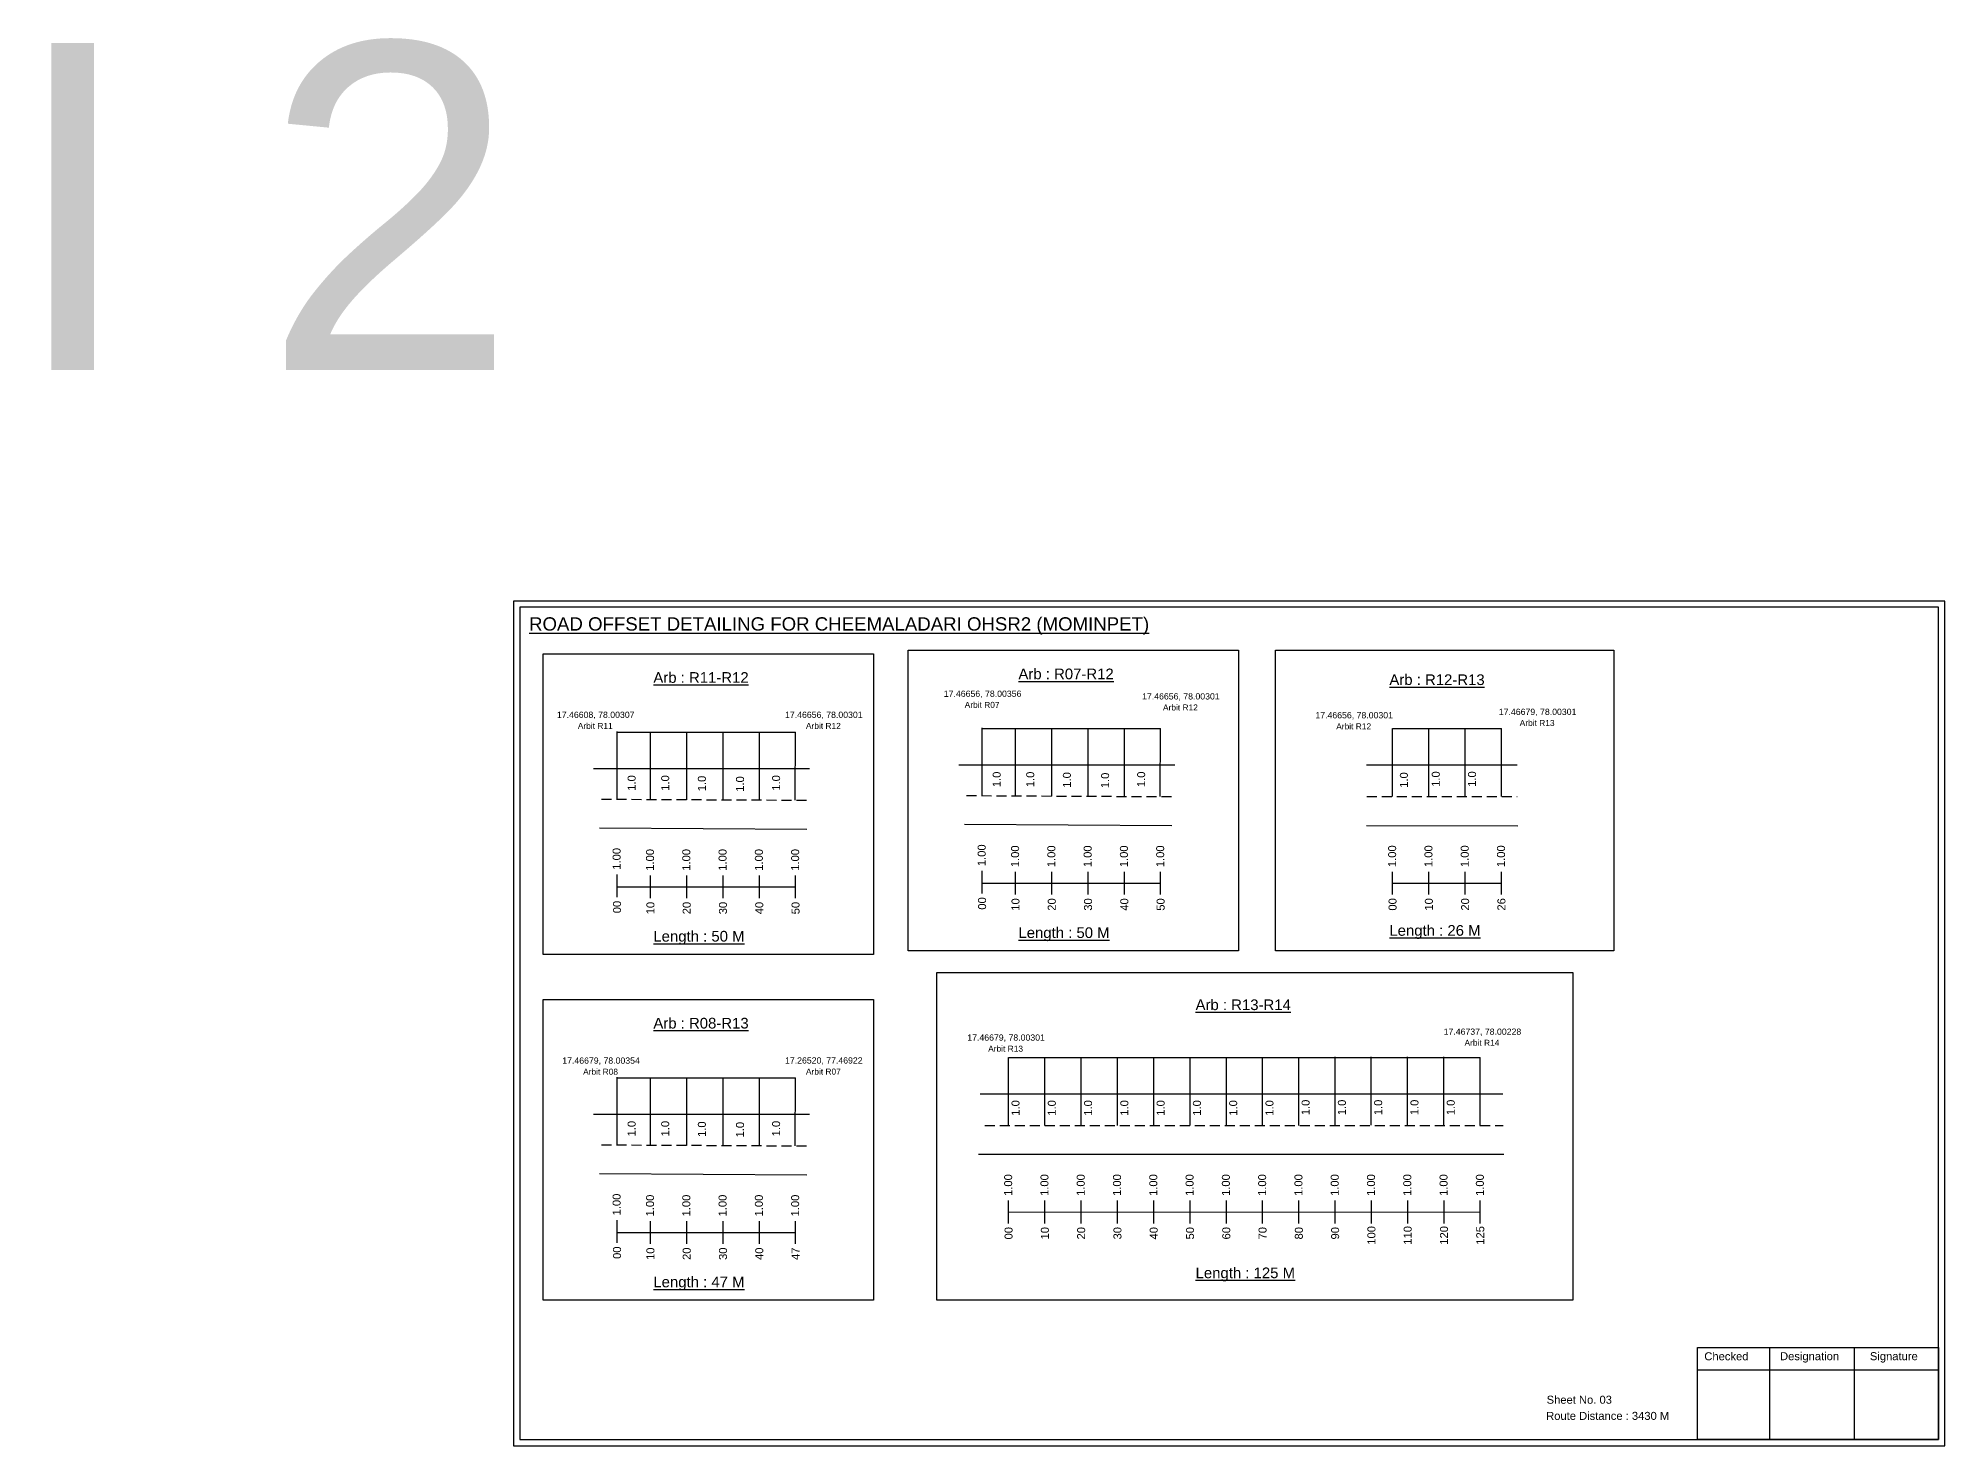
# Model space of a CAD drawing. Header units: inches. Extents: x 183 to 7161, y 301 to 1786.
# Drawn here: x 4437 to 5152, y 369 to 896 of the extents above; entities that cross this region are included whole.
import ezdxf

# ---------------------------------------------------------------- set-up
doc = ezdxf.new("R2010")
doc.units = ezdxf.units.IN
doc.header["$MEASUREMENT"] = 0
doc.linetypes.add('DASHED2', pattern=[0.375, 0.25, -0.125])
for name, color, linetype in [('PDF_Geometry', 7, 'Continuous'), ('PDF_Text', 5, 'Continuous'), ('pipe', 5, 'Continuous')]:
    doc.layers.add(name, color=color, linetype=linetype)
doc.styles.add('PDF Arial', font='arial.ttf')
doc.styles.get("Standard").update_dxf_attribs({"font": 'arial.ttf'})

msp = doc.modelspace()

# ---------------------------------------------------------------- linework, layer by layer
for p, q in [((4654.25, 610.96), (4654.25, 636.49)), ((4666.78, 610.91), (4666.78, 636.19)), ((4680.38, 610.85), (4680.38, 636.19)), ((4693.98, 610.92), (4693.98, 636.19)), ((4707.58, 610.66), (4707.58, 636.19)), ((4720.95, 610.69), (4721.18, 636.19)), ((4791.09, 612.3), (4791.09, 637.83)), ((4803.61, 612.25), (4803.61, 637.53)), ((4817.21, 612.19), (4817.21, 637.53)), ((4830.81, 612.26), (4830.81, 637.53)), ((4844.41, 612), (4844.41, 637.53)), ((4857.79, 612.03), (4858.01, 637.53)), ((4944.96, 612.04), (4944.96, 637.57)), ((4958.56, 612.04), (4958.56, 637.57)), ((4972.16, 612.04), (4972.16, 637.57)), ((4985.76, 612.04), (4985.76, 637.57)), ((4726.42, 622.52), (4645.47, 622.52)), ((4863.26, 623.86), (4782.31, 623.86)), ((4935.12, 623.92), (4991.61, 623.92)), ((4784.52, 601.66), (4862.25, 601.22)), ((4935.12, 601.24), (4991.83, 601.11)), ((4647.68, 600.32), (4725.41, 599.88)), ((4801.03, 488.74), (4801.03, 514.28)), ((4814.63, 488.74), (4814.63, 514.28)), ((4828.23, 488.74), (4828.23, 514.28)), ((4841.83, 488.74), (4841.83, 514.28)), ((4855.43, 488.74), (4855.43, 514.28)), ((4869.03, 488.74), (4869.03, 514.28)), ((4882.63, 488.74), (4882.63, 514.28)), ((4896.23, 488.74), (4896.23, 514.28)), ((4909.83, 488.74), (4909.83, 514.28)), ((4923.37, 488.92), (4923.37, 514.46)), ((4936.97, 488.92), (4936.97, 514.46)), ((4950.57, 488.92), (4950.57, 514.46)), ((4964.17, 488.92), (4964.17, 514.46)), ((4977.83, 488.74), (4977.83, 514.28)), ((4654.25, 481.37), (4654.25, 506.9)), ((4666.78, 481.32), (4666.78, 506.6)), ((4680.38, 481.26), (4680.38, 506.6)), ((4693.98, 481.32), (4693.98, 506.6)), ((4707.58, 481.07), (4707.58, 506.6)), ((4720.95, 481.1), (4721.18, 506.6)), ((4790.33, 500.63), (4986.21, 500.63)), ((4726.42, 492.93), (4645.47, 492.93)), ((4789.79, 477.94), (4986.62, 477.98)), ((4647.68, 470.73), (4725.41, 470.29))]:
    msp.add_line(p, q)
at = {"color": 5}
for p, q in [((4654.25, 636.19), (4721.18, 636.19)), ((4791.09, 637.53), (4858.01, 637.53)), ((4944.96, 637.57), (4985.76, 637.57)), ((4801.03, 514.28), (4977.83, 514.28)), ((4654.25, 506.6), (4721.18, 506.6))]:
    msp.add_line(p, q, dxfattribs=at)
at = {"linetype": 'DASHED2', "ltscale": 15}
for p, q in [((4648.4, 611.1), (4726.68, 610.69)), ((4785.23, 612.44), (4863.52, 612.03)), ((4935.27, 612.04), (4991.61, 612.04)), ((4792.08, 488.74), (4986.36, 488.74)), ((4648.4, 481.51), (4726.68, 481.1))]:
    msp.add_line(p, q, dxfattribs=at)
at = {"color": 217, "true_color": 0x93278f}
for p, q in [((4654.25, 574.35), (4654.25, 582.9)), ((4666.78, 573.96), (4666.78, 582.52)), ((4680.38, 573.96), (4680.38, 582.52)), ((4693.98, 573.96), (4693.98, 582.52)), ((4707.58, 573.96), (4707.58, 582.52)), ((4721.18, 573.96), (4721.18, 582.52)), ((4791.09, 575.69), (4791.09, 584.24)), ((4791.09, 579.57), (4858.01, 579.58)), ((4803.61, 575.3), (4803.61, 583.86)), ((4817.21, 575.3), (4817.21, 583.86)), ((4830.81, 575.3), (4830.81, 583.86)), ((4844.41, 575.3), (4844.41, 583.86)), ((4858.01, 575.3), (4858.01, 583.86)), ((4944.96, 575.34), (4944.96, 583.9)), ((4944.96, 579.61), (4985.76, 579.62)), ((4958.56, 575.34), (4958.56, 583.9)), ((4972.16, 575.34), (4972.16, 583.9)), ((4985.76, 575.34), (4985.76, 583.9)), ((4654.25, 578.23), (4721.18, 578.24)), ((4801.03, 452.04), (4801.03, 460.6)), ((4814.63, 452.04), (4814.63, 460.6)), ((4828.23, 452.04), (4828.23, 460.6)), ((4841.83, 452.04), (4841.83, 460.6)), ((4855.43, 452.04), (4855.43, 460.6)), ((4869.03, 452.04), (4869.03, 460.6)), ((4882.63, 452.04), (4882.63, 460.6)), ((4896.23, 452.04), (4896.23, 460.6)), ((4909.83, 452.04), (4909.83, 460.6)), ((4923.43, 452.04), (4923.43, 460.6)), ((4937.03, 452.04), (4937.03, 460.6)), ((4950.63, 452.04), (4950.63, 460.6)), ((4964.23, 452.04), (4964.23, 460.6)), ((4977.83, 452.04), (4977.83, 460.6)), ((4654.25, 444.76), (4654.25, 453.31)), ((4666.78, 444.37), (4666.78, 452.93)), ((4680.38, 444.37), (4680.38, 452.93)), ((4693.98, 444.37), (4693.98, 452.93)), ((4707.58, 444.37), (4707.58, 452.93)), ((4721.18, 444.37), (4721.18, 452.93)), ((4801.03, 456.31), (4977.83, 456.37)), ((4654.25, 448.64), (4721.18, 448.65))]:
    msp.add_line(p, q, dxfattribs=at)
for points in [[(4626.55, 665.55), (4750.35, 665.55), (4750.35, 552.87), (4626.55, 552.87)], [(4763.39, 666.89), (4887.19, 666.89), (4887.19, 554.21), (4763.39, 554.21)], [(4901.1, 666.89), (5027.85, 666.89), (5027.85, 554.21), (4901.1, 554.21)], [(4626.55, 535.96), (4750.35, 535.96), (4750.35, 423.28), (4626.55, 423.28)]]:
    msp.add_lwpolyline(points, close=True)
at = {"layer": 'PDF_Geometry'}
for points in [[(4615.48, 685.35), (4615.48, 368.64), (5151.95, 368.64), (5151.95, 685.35)], [(4617.8, 683.03), (4617.8, 371.06), (5149.53, 371.06), (5149.53, 683.03)]]:
    msp.add_lwpolyline(points, close=True, dxfattribs=at)
at = {"layer": 'PDF_Geometry', "color": 242, "true_color": 0xcc1f26}
msp.add_lwpolyline([(5149.53, 370.97), (5059.19, 370.97), (5059.19, 405.58), (5149.53, 405.58)], close=True, dxfattribs=at)
for points in [[(5086.17, 405.58), (5086.17, 370.97)], [(5117.9, 405.58), (5117.9, 370.97)], [(5059.19, 397.21), (5149.53, 397.21)]]:
    msp.add_lwpolyline(points, dxfattribs=at)
at = {"layer": 'pipe', "color": 0}
msp.add_lwpolyline([(4774.13, 546.14), (5012.45, 546.14), (5012.45, 423.28), (4774.13, 423.28)], close=True, dxfattribs=at)

# ---------------------------------------------------------------- texts
for s, height, p in [('CHEEMALADARI 2', 122.5352, (3123.45, 772.03)), ('Sheet No. 03', 3, (5002.69, 384.44)), ('Route Distance : 3430 M', 3, (5002.5, 378.39))]:
    msp.add_text(s, height=height).set_placement(p)
at = {"color": 242, "true_color": 0xcd2027}
for s, height, p in [('%%UROAD OFFSET DETAILING FOR CHEEMALADARI OHSR2 (MOMINPET)', 5, (4621.26, 674.28)), ('%%UArb : R11-R12', 4, (4667.86, 654.7)), ('%%UArb : R07-R12', 4, (4804.7, 656.04)), ('%%UArb : R12-R13', 4, (4943.74, 653.88)), ('%%ULength : 50 M', 4, (4667.86, 557.7)), ('%%ULength : 50 M', 4, (4804.7, 559.04)), ('%%ULength : 26 M', 4, (4943.74, 559.88)), ('%%UArb : R13-R14', 4, (4871.1, 532.01)), ('%%UArb : R08-R13', 4, (4667.86, 525.11)), ('%%ULength : 47 M', 4, (4667.86, 428.11)), ('%%ULength : 125 M', 4, (4871.1, 431.51))]:
    msp.add_text(s, height=height, dxfattribs=at).set_placement(p)
at = {"color": 5}
for s, height, p in [('17.46656, 78.00356', 2.34, (4776.73, 649.45)), ('17.46656, 78.00301', 2.34, (4851.05, 648.46)), ('17.46608, 78.00307', 2.34, (4631.71, 641.56)), ('17.46656, 78.00301', 2.34, (4717.21, 641.56)), ('Arbit R07', 2.246, (4784.55, 645.32)), ('Arbit R12', 2.246, (4858.87, 644.34)), ('17.46656, 78.00301', 2.34, (4916, 641.38)), ('17.46679, 78.00301', 2.34, (4984.76, 642.66)), ('Arbit R11', 2.246, (4639.54, 637.43)), ('Arbit R12', 2.246, (4725.04, 637.43)), ('Arbit R12', 2.246, (4923.82, 637.25)), ('Arbit R13', 2.246, (4992.58, 638.53)), ('17.46679, 78.00301', 2.34, (4785.53, 520.54)), ('17.46737, 78.00228', 2.34, (4964.08, 522.75)), ('Arbit R13', 2.246, (4793.35, 516.42)), ('Arbit R14', 2.246, (4971.9, 518.63)), ('17.46679, 78.00354', 2.34, (4633.71, 511.91)), ('Arbit R08', 2.246, (4641.53, 507.78)), ('17.26520, 77.46922', 2.34, (4717.21, 511.97)), ('Arbit R07', 2.246, (4725.04, 507.84))]:
    msp.add_text(s, height=height, dxfattribs=at).set_placement(p)
for p in [(4661.21, 614.24), (4673.79, 614.24), (4687.53, 614.05), (4701.84, 613.86), (4715.36, 614.27), (4798.05, 615.58), (4810.63, 615.58), (4824.36, 615.39), (4838.68, 615.2), (4852.2, 615.61), (4950.67, 615.35), (4962.62, 615.71), (4976.22, 615.71), (4805.1, 492.42), (4818.7, 492.42), (4832.3, 492.42), (4845.9, 492.42), (4859.5, 492.42), (4873.1, 492.42), (4886.7, 492.42), (4900.3, 492.42), (4913.84, 492.6), (4927.44, 492.6), (4941.04, 492.6), (4954.64, 492.6), (4968.24, 492.6), (4661.21, 484.65), (4673.79, 484.65), (4687.53, 484.46), (4701.84, 484.27), (4715.36, 484.68)]:
    msp.add_text('1.0', height=3, rotation=90).set_placement(p)
at = {"color": 217, "true_color": 0x93278f}
for s, p in [('1.00', (4792.42, 585.98)), ('1.00', (4804.94, 585.59)), ('1.00', (4818.54, 585.59)), ('1.00', (4832.14, 585.59)), ('1.00', (4845.74, 585.59)), ('1.00', (4859.34, 585.59)), ('1.00', (4946.28, 585.63)), ('1.00', (4959.88, 585.63)), ('1.00', (4973.48, 585.63)), ('1.00', (4987.08, 585.63)), ('1.00', (4655.58, 584.64)), ('1.00', (4668.1, 584.25)), ('1.00', (4681.7, 584.25)), ('1.00', (4695.3, 584.25)), ('1.00', (4708.9, 584.25)), ('1.00', (4722.5, 584.25)), ('00', (4655.73, 568.32)), ('10', (4668.25, 567.93)), ('20', (4681.85, 567.93)), ('30', (4695.45, 567.93)), ('40', (4709.05, 567.93)), ('50', (4722.65, 567.93)), ('00', (4792.57, 569.66)), ('10', (4805.09, 569.27)), ('20', (4818.69, 569.27)), ('30', (4832.29, 569.27)), ('40', (4845.89, 569.27)), ('50', (4859.49, 569.27)), ('00', (4946.43, 569.31)), ('10', (4960.03, 569.31)), ('20', (4973.63, 569.31)), ('26', (4987.23, 569.31)), ('1.00', (4802.35, 462.34)), ('1.00', (4815.95, 462.34)), ('1.00', (4829.55, 462.34)), ('1.00', (4843.15, 462.34)), ('1.00', (4856.75, 462.34)), ('1.00', (4870.35, 462.34)), ('1.00', (4883.95, 462.34)), ('1.00', (4897.55, 462.34)), ('1.00', (4911.15, 462.34)), ('1.00', (4924.75, 462.34)), ('1.00', (4938.35, 462.34)), ('1.00', (4951.95, 462.34)), ('1.00', (4965.55, 462.34)), ('1.00', (4979.15, 462.34)), ('1.00', (4655.58, 455.05)), ('1.00', (4668.1, 454.66)), ('1.00', (4681.7, 454.66)), ('1.00', (4695.3, 454.66)), ('1.00', (4708.9, 454.66)), ('1.00', (4722.5, 454.66)), ('00', (4802.5, 446.02)), ('10', (4816.1, 446.02)), ('20', (4829.7, 446.02)), ('30', (4843.3, 446.02)), ('40', (4856.9, 446.02)), ('50', (4870.5, 446.02)), ('60', (4884.1, 446.02)), ('70', (4897.7, 446.02)), ('80', (4911.3, 446.02)), ('90', (4924.9, 446.02)), ('100', (4938.5, 444.06)), ('110', (4952.1, 444.06)), ('120', (4965.7, 444.06)), ('125', (4979.3, 444.06)), ('00', (4655.73, 438.73)), ('10', (4668.25, 438.34)), ('20', (4681.85, 438.34)), ('30', (4695.45, 438.34)), ('40', (4709.05, 438.34)), ('47', (4722.65, 438.34))]:
    msp.add_text(s, height=3, rotation=90, dxfattribs=at).set_placement(p)
at = {"layer": 'PDF_Text', "color": 7, "attachment_point": 7, "style": 'PDF Arial'}
for s, insert, char_height in [('Checked', (5061.79, 400.69), 3.001), ('Designation', (5090.17, 399.86), 3.0006), ('Signature', (5123.85, 399.86), 3.001)]:
    msp.add_mtext(s, dxfattribs=dict(at, insert=insert, char_height=char_height))

doc.saveas('drawing.dxf')
